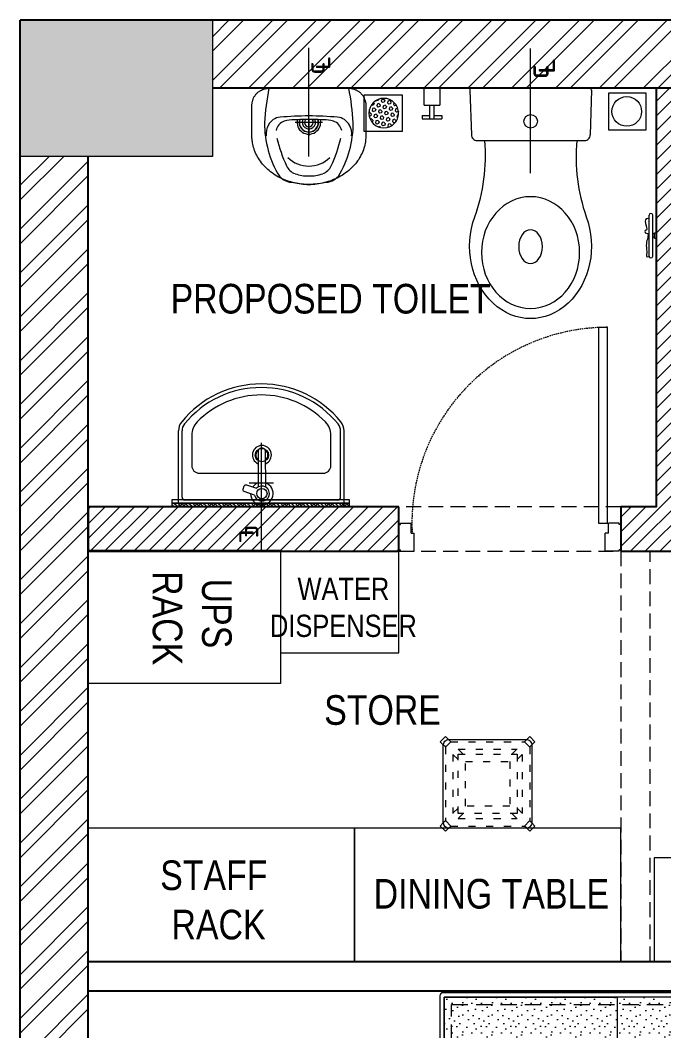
# Model space of a CAD drawing. Header units: millimetres. Extents: x 1837572 to 1844415, y 34323 to 47013.
# Drawn here: x 1837572 to 1839748, y 43598 to 47013 of the extents above; entities that cross this region are included whole.
import ezdxf

# ---------------------------------------------------------------- set-up
doc = ezdxf.new("R2010")
doc.units = ezdxf.units.MM
doc.header["$LTSCALE"] = 40
for name, pattern in [('a_p6_plan_L18$0$HIDDEN', [0.375, 0.25, -0.125]), ('ACAD_ISO03W100', [30, 12, -18]), ('CENTER', [2, 1.25, -0.25, 0.25, -0.25]), ('DOT2', [0.125, 0, -0.125]), ('HIDDEN', [9.525, 6.35, -3.175]), ('HIDDEN2', [0.1875, 0.125, -0.0625])]:
    doc.linetypes.add(name, pattern=pattern)
for name, color, linetype, lineweight in [('A-COL', 243, 'Continuous', 9), ('centerline-toilets', 2, 'CENTER', 13), ('column hatch', 5, 'Continuous', 0), ('ele', 252, 'Continuous', 13), ('Fhitting', 152, 'Continuous', 30), ('LENS-CURTAIN', 5, 'a_p6_plan_L18$0$HIDDEN', 9), ('LENS-DIM', 252, 'Continuous', 5), ('LENS-DOOR', 34, 'Continuous', 20), ('LENS-HATCH', 251, 'Continuous', 5), ('LENS-PARTITION', 21, 'Continuous', 25), ('LENS-TEXT', 31, 'Continuous', 5), ('LK-FF&E FLOOR', 1, 'Continuous', 9), ('LK-FF&E WALL', 1, 'Continuous', 9), ('LN-ELEVATION-1', 81, 'Continuous', 13), ('LN-ELEVATION-2', 103, 'Continuous', 20), ('LN-ELEVATION-3', 125, 'a_p6_plan_L18$0$HIDDEN', 18), ('LN-ELEVATION-5', 167, 'Continuous', 5), ('LN-HATCH', 251, 'Continuous', 0), ('Mirror', 150, 'Continuous', 20), ('Panelling', 65, 'Continuous', 18), ('PARTITION', 22, 'Continuous', 30), ('Toilet', 5, 'Continuous', 9)]:
    doc.layers.add(name, color=color, linetype=linetype, lineweight=lineweight)
doc.layers.add('A-WALL', color=1, linetype='Continuous')
doc.styles.add('LK TXT', font='Gill Sans MT Condensed Regular.ttf')
doc.styles.get("Standard").update_dxf_attribs({"font": 'Gill Sans MT Condensed Regular.ttf', "height": 100})

# ---------------------------------------------------------------- blocks, each defined once
blk = doc.blocks.new('Stool')
at = {"layer": 'LN-ELEVATION-1', "ltscale": 0.5}
blk.add_lwpolyline([(-130, 300), (130, 300, -0.414214), (150, 280), (150, 20, -0.414214), (130, 0), (-130, 0, -0.414214), (-150, 20), (-150, 280, -0.414214)], format="xyb", close=True, dxfattribs=at)
at = {"layer": 'LN-ELEVATION-3', "linetype": 'ACAD_ISO03W100', "ltscale": 0.05}
for p, q in [((-100, 232.3), (-142.4, 274.7)), ((-142.4, 274.7), (-142.4, 25.3)), ((-82.3, 250), (-124.7, 292.4)), ((-124.7, 292.4), (124.7, 292.4)), ((82.3, 250), (124.7, 292.4)), ((100, 232.3), (142.4, 274.7)), ((142.4, 274.7), (142.4, 25.3)), ((-117.4, 249.7), (-117.4, 50.3)), ((-99.7, 267.4), (99.7, 267.4)), ((117.4, 249.7), (117.4, 50.3)), ((-100, 67.7), (-142.4, 25.3)), ((-82.3, 50), (-124.7, 7.6)), ((82.3, 50), (124.7, 7.6)), ((100, 67.7), (142.4, 25.3)), ((-124.7, 7.6), (124.7, 7.6)), ((-99.7, 32.6), (99.7, 32.6))]:
    blk.add_line(p, q, dxfattribs=at)
for points in [[(-132.2, 299.9), (-124.7, 292.4), (-142.4, 274.7), (-149.9, 282.2)], [(132.2, 299.9), (124.7, 292.4), (142.4, 274.7), (149.9, 282.2)], [(-132.2, 0.1), (-124.7, 7.6), (-142.4, 25.3), (-149.9, 17.8)], [(132.2, 0.1), (124.7, 7.6), (142.4, 25.3), (149.9, 17.8)]]:
    blk.add_lwpolyline(points, dxfattribs=at)
for points in [[(-100, 250), (100, 250), (100, 50), (-100, 50)], [(-75, 225), (75, 225), (75, 75), (-75, 75)]]:
    blk.add_lwpolyline(points, close=True, dxfattribs=at)
at = {"layer": 'LN-ELEVATION-5', "ltscale": 0.5}
for points in [[(-149.9, 282.2), (-160.1, 292.4), (-142.4, 310.1), (-132.2, 299.9)], [(149.9, 282.2), (160.1, 292.4), (142.4, 310.1), (132.2, 299.9)], [(-149.9, 17.8), (-160.1, 7.6), (-142.4, -10.1), (-132.2, 0.1)], [(149.9, 17.8), (160.1, 7.6), (142.4, -10.1), (132.2, 0.1)]]:
    blk.add_lwpolyline(points, dxfattribs=at)
blk = doc.blocks.new('DLF-RSP-AR-CD-DWG-4DT-3113$0$X-TYPICAL TOILET UPPER FLOORS - 02$0$urinals')
at = {"layer": 'Toilet'}
for p, q in [((0, -15.6), (0, 8.3)), ((-46.1, -115), (46.1, -115)), ((0, -105.4), (0, -161.1))]:
    blk.add_line(p, q, dxfattribs=at)
blk.add_lwpolyline([(135, 0), (-135, 0, 0.036949), (-150, -116.2, 0.138094), (-99.8, -297.1, 0.221721), (-52, -317.9, 0.062656), (0, -325, 0.062656), (52, -317.9, 0.221721), (99.8, -297.1, 0.138094), (150, -116.2, 0.036949)], format="xyb", close=True, dxfattribs=at)
for centre, radius, start, end in [((-94.3, -144.9), 47.1, 93.3708, 154.4824), ((3.2, -1238.2), 1144.7, 90.1625, 95.0265), ((-3.2, -1238.2), 1144.7, 84.9735, 89.8375), ((94.3, -144.9), 47.1, 25.5176, 86.6292), ((-91, -152.7), 53.8, 148.4868, 188.6401), ((-71.4, -149.9), 40.2, 106.7016, 169.725), ((-50.5, -225.3), 118.5, 89.5454, 105.8857), ((-0.1, -996.2), 890.8, 89.9918, 93.182), ((0, -115), 40, 167.428, 12.572), ((0, -115), 33, 164.1814, 15.8186), ((0, -115), 32, 163.6049, 16.3951), ((0, -115), 22.6, 155.6653, 24.3347), ((0, -115), 14.7, 139.9109, 40.0891), ((0.1, -996.2), 890.8, 86.818, 90.0082), ((50.5, -225.3), 118.5, 74.1143, 90.4546), ((71.4, -149.9), 40.2, 10.275, 73.2984), ((91, -152.7), 53.8, 351.3599, 31.5132), ((413.9, -38.4), 538.2, 193.994, 204.5632), ((-413.9, -38.4), 538.2, 335.4368, 346.006), ((-1.6, -165.3), 97.6, 225, 270.9552), ((1.6, -165.3), 97.6, 269.0448, 315), ((-30.1, -241.3), 50, 204.5632, 250.4606), ((30.1, -241.3), 50, 289.5394, 335.4368), ((-1.5, -160.9), 135.4, 250.4606, 270.6492), ((1.5, -160.9), 135.4, 269.3508, 289.5394)]:
    blk.add_arc(centre, radius, start, end, dxfattribs=at)
blk.add_open_spline([(135, 0), (105.3, 0), (75.7, 0), (-13.3, 0), (-72.7, 0), (-132.7, 0), (-133.4, 0), (-134.3, 0), (-134.5, 0), (-134.7, 0), (-134.9, 0), (-135, 0), (-135, 0), (-135, 0), (-135, 0), (-135, 0), (-135, 0), (-135.1, 0), (-135.1, 0), (-135.2, 0), (-135.2, 0), (-135.3, 0), (-135.4, 0), (-135.7, 0), (-135.8, 0), (-136.4, 0), (-136.7, 0), (-137.7, -0.1), (-138.4, -0.1), (-140.5, -0.2), (-141.9, -0.4), (-146.2, -1), (-149, -1.7), (-154.8, -3.4), (-157.6, -4.5), (-163.1, -7.3), (-165.8, -8.9), (-171, -12.5), (-173.4, -14.6), (-177.9, -19.1), (-180, -21.5), (-183.6, -26.7), (-185.2, -29.4), (-188, -34.9), (-189.1, -37.8), (-190.8, -43.5), (-191.5, -46.3), (-192, -49.8), (-192.1, -50.5), (-192.3, -52.5), (-192.4, -53.8), (-192.5, -55.7), (-192.5, -56.2), (-192.5, -56.9), (-192.5, -57), (-192.5, -57.2), (-192.5, -57.3), (-192.5, -57.4), (-192.5, -57.4), (-192.5, -57.5), (-192.5, -57.5), (-192.5, -57.5), (-192.5, -57.6), (-192.5, -57.7), (-192.5, -57.8), (-192.5, -57.9), (-192.5, -58.1), (-192.5, -58.4), (-192.5, -58.6), (-192.5, -59.3), (-192.5, -59.7), (-192.5, -61), (-192.5, -61.9), (-192.5, -64.6), (-192.5, -66.4), (-192.5, -71.7), (-192.5, -75.2), (-192.5, -85.8), (-192.5, -92.9), (-192.5, -114.2), (-192.5, -128.4), (-192.5, -146.1), (-192.5, -144.6), (-192.5, -149.2), (-192.5, -150.3), (-192.5, -153.7), (-192.5, -156), (-192.5, -158.5), (-192.5, -158.8), (-192.5, -159.2), (-192.5, -159.4), (-192.5, -159.7), (-192.5, -159.8), (-192.5, -159.9), (-192.5, -160), (-192.5, -160), (-192.5, -160), (-192.5, -160.1), (-192.5, -160.1), (-192.5, -160.2), (-192.5, -160.3), (-192.5, -160.5), (-192.5, -160.6), (-192.5, -161), (-192.5, -161.2), (-192.5, -161.9), (-192.5, -162.4), (-192.4, -163.9), (-192.4, -164.9), (-192.3, -167.8), (-192.2, -169.8), (-191.7, -175.8), (-191.2, -179.9), (-189.3, -190.9), (-187.5, -198), (-182.8, -212.2), (-179.9, -219.2), (-172.8, -233.1), (-168.7, -239.9), (-159.3, -253), (-154, -259.4), (-142.4, -271.4), (-136, -277), (-122.6, -287.5), (-115.4, -292.3), (-100.5, -300.9), (-92.8, -304.8), (-76.9, -311.5), (-68.8, -314.3), (-52.5, -318.9), (-44.4, -320.7), (-28.1, -323.4), (-20, -324.2), (-9.4, -324.8), (-6.7, -324.9), (-2.5, -325), (-1, -325), (2, -325), (3.6, -325), (8.2, -324.9), (11.3, -324.7), (20.7, -324.1), (27, -323.5), (41.8, -321.2), (50.2, -319.5), (67, -314.9), (75.4, -312), (91.8, -305.3), (99.8, -301.4), (115.1, -292.5), (122.5, -287.5), (136.4, -276.8), (142.9, -270.9), (154.7, -258.5), (160.1, -252), (169.7, -238.4), (173.8, -231.3), (180.9, -217), (183.8, -209.7), (188.3, -195.1), (189.9, -187.8), (191.2, -179.3), (191.4, -178), (191.8, -174.1), (192.1, -171.5), (192.3, -167.9), (192.3, -166.9), (192.5, -164), (192.5, -162), (192.5, -160), (192.5, -159.9), (192.5, -159.8), (192.5, -159.7), (192.5, -159.5), (192.5, -159.4), (192.5, -159), (192.5, -158.8), (192.5, -158), (192.5, -157.5), (192.5, -155.9), (192.5, -154.9), (192.5, -151.8), (192.5, -149.7), (192.5, -143.5), (192.5, -144.3), (192.5, -131.9), (192.5, -123.6), (192.5, -98.8), (192.5, -82.2), (192.5, -64.8), (192.5, -64), (192.5, -61.5), (192.5, -59.9), (192.5, -58), (192.5, -57.8), (192.5, -57.5), (192.5, -57.5), (192.5, -57.4), (192.5, -57.4), (192.5, -57.4), (192.5, -57.3), (192.5, -57.2), (192.5, -57.2), (192.5, -57), (192.5, -56.8), (192.5, -56.4), (192.5, -56.1), (192.5, -55.3), (192.4, -54.7), (192.3, -53), (192.2, -51.9), (191.8, -48.4), (191.4, -46), (190, -40.4), (188.9, -37.2), (186.1, -30.8), (184.3, -27.7), (180.2, -21.8), (177.9, -19.1), (172.8, -14), (170, -11.7), (164, -7.7), (160.9, -6.1), (154.5, -3.3), (151.3, -2.3), (144.8, -0.7), (141.6, -0.3), (137.3, 0), (136.1, 0), (135, 0)], degree=3, knots=[0, 0, 0, 0, 0.329607, 0.329607, 0.988822, 0.988822, 0.996691, 0.996691, 0.998638, 0.998638, 0.99992, 0.99992, 1.000227, 1.000227, 1.000534, 1.000534, 1.001148, 1.001148, 1.002375, 1.002375, 1.00483, 1.00483, 1.009739, 1.009739, 1.019558, 1.019558, 1.039196, 1.039196, 1.078472, 1.078472, 1.157024, 1.157024, 1.314128, 1.314128, 1.471232, 1.471232, 1.628335, 1.628335, 1.785439, 1.785439, 1.942543, 1.942543, 2.099647, 2.099647, 2.256751, 2.256751, 2.413855, 2.413855, 2.450944, 2.450944, 2.525122, 2.525122, 2.556641, 2.556641, 2.563699, 2.563699, 2.567479, 2.567479, 2.57001, 2.57001, 2.570783, 2.570783, 2.572328, 2.572328, 2.573873, 2.573873, 2.576964, 2.576964, 2.583145, 2.583145, 2.595507, 2.595507, 2.620232, 2.620232, 2.669681, 2.669681, 2.76858, 2.76858, 2.966376, 2.966376, 3.36197, 3.36197, 3.45996, 3.45996, 3.491387, 3.491387, 3.554241, 3.554241, 3.562213, 3.562213, 3.566829, 3.566829, 3.570018, 3.570018, 3.570684, 3.570684, 3.571294, 3.571294, 3.571904, 3.571904, 3.573124, 3.573124, 3.575564, 3.575564, 3.580444, 3.580444, 3.590203, 3.590203, 3.609723, 3.609723, 3.648762, 3.648762, 3.72684, 3.72684, 3.861362, 3.861362, 3.995884, 3.995884, 4.130406, 4.130406, 4.264928, 4.264928, 4.39945, 4.39945, 4.533972, 4.533972, 4.668494, 4.668494, 4.803016, 4.803016, 4.937539, 4.937539, 5.072061, 5.072061, 5.118026, 5.118026, 5.144558, 5.144558, 5.17109, 5.17109, 5.224154, 5.224154, 5.330281, 5.330281, 5.468863, 5.468863, 5.607445, 5.607445, 5.746027, 5.746027, 5.884609, 5.884609, 6.023191, 6.023191, 6.161773, 6.161773, 6.300355, 6.300355, 6.438937, 6.438937, 6.577519, 6.577519, 6.602876, 6.602876, 6.653589, 6.653589, 6.673028, 6.673028, 6.711906, 6.711906, 6.713712, 6.713712, 6.715518, 6.715518, 6.719129, 6.719129, 6.726351, 6.726351, 6.740796, 6.740796, 6.769686, 6.769686, 6.827466, 6.827466, 6.943027, 6.943027, 7.174147, 7.174147, 7.636387, 7.636387, 7.659394, 7.659394, 7.705407, 7.705407, 7.71212, 7.71212, 7.713128, 7.713128, 7.714137, 7.714137, 7.716153, 7.716153, 7.720185, 7.720185, 7.728249, 7.728249, 7.744378, 7.744378, 7.776636, 7.776636, 7.841152, 7.841152, 7.970184, 7.970184, 8.14844, 8.14844, 8.326696, 8.326696, 8.504953, 8.504953, 8.683209, 8.683209, 8.861465, 8.861465, 9.039722, 9.039722, 9.217978, 9.217978, 9.283185, 9.283185, 9.283185, 9.283185], dxfattribs=at)
blk = doc.blocks.new('jALI')
at = {"layer": 'Toilet', "ltscale": 5}
h = blk.add_hatch(dxfattribs=at)
h.set_pattern_fill('HEX', color=256, scale=50, angle=135, double=1)
h.set_pattern_definition([(135, (-344825.863, 460708.187), (-7.65465545, -7.65465545), [6.25, -12.5]), (255, (-344825.863, 460708.187), (10.4564538, -2.80179835), [6.25, -12.5]), (195, (-344830.282, 460712.606), (2.80179835, -10.4564538), [6.25, -12.5])])
edge = h.paths.add_edge_path()
edge.add_arc((-393187.5, 163647.6), 50, -90, 270)
blk.add_lwpolyline([(-393249.5, 163581.9), (-393125.5, 163581.9), (-393125.5, 163709.4), (-393249.5, 163709.4)], close=True, dxfattribs=at)
blk.add_circle((-393187.5, 163647.6), 50, dxfattribs=at)
blk = doc.blocks.new('Urinal')
at = {"layer": 'centerline-toilets', "linetype": 'HIDDEN', "ltscale": 10}
blk.add_line((0, 230.9), (0, -137), dxfattribs=at)
at = {"layer": 'Fhitting', "lineweight": 0, "ltscale": 0.5, "rotation": 180}
blk.add_blockref('DLF-RSP-AR-CD-DWG-4DT-3113$0$X-TYPICAL TOILET UPPER FLOORS - 02$0$urinals', (0, 0), dxfattribs=at)
at = {"layer": 'Fhitting', "lineweight": 0, "ltscale": 0.5, "xscale": -1, "rotation": 90}
blk.add_blockref('jALI', (163394.4, -393103.5), dxfattribs=at)
at = {"layer": 'centerline-toilets', "linetype": 'DOT2', "insert": (-31.4, -69), "char_height": 75, "width": 495.827, "attachment_point": 5, "rotation": 270}
blk.add_mtext('{\\fISOCPEUR|b0|i0|c0|p34;℄}', dxfattribs=at)
blk = doc.blocks.new('WC')
at = {"layer": 'centerline-toilets', "linetype": 'HIDDEN', "ltscale": 10}
blk.add_line((0, 286.3), (0, -134.7), dxfattribs=at)
at = {"layer": 'Toilet'}
for p, q in [((-412.8, 566.9), (-412.8, 428.9)), ((-400.8, 566.9), (-400.8, 428.9)), ((-418.8, 506.9), (-424.8, 506.9)), ((-424.8, 506.9), (-424.8, 488.9)), ((-418.8, 488.9), (-424.8, 488.9)), ((-418.8, 506.9), (-418.8, 488.9)), ((-418.8, 503.9), (-412.8, 503.9)), ((-418.8, 491.9), (-412.8, 491.9)), ((180.6, 176.8), (-182.6, 176.8)), ((-205.8, 5.9), (-201.7, 157.2)), ((205.8, 5.9), (199.8, 157.2)), ((-200.1, 0), (200.1, 0))]:
    blk.add_line(p, q, dxfattribs=at)
at = {"layer": 'Toilet', "ltscale": 100}
for p, q in [((366.1, 103), (300.3, 103)), ((300.3, 91.5), (300.3, 103)), ((326.3, 103), (326.3, 57.2)), ((340.1, 103), (340.1, 57.2)), ((366.1, 91.5), (366.1, 103)), ((326.3, 91.5), (300.3, 91.5)), ((366.1, 91.5), (340.1, 91.5)), ((307.2, 0), (307.2, 57.2)), ((359.2, 57.2), (307.2, 57.2)), ((359.2, 57.2), (359.2, 0)), ((359.2, 0), (307.2, 0))]:
    blk.add_line(p, q, dxfattribs=at)
at = {"layer": 'Toilet'}
blk.add_circle((-0.3, 111.6), 22.9, dxfattribs=at)
for centre, radius, start, end in [((-406.8, 566.9), 6, 0, 180), ((-406.8, 428.9), 6, 180, 0), ((-776.4, 231.1), 622.3, 354.997, 19.0619), ((776, 226.4), 623.4, 160.5196, 184.5617), ((-182.4, 157.5), 19.3, 90.3509, 180.8981), ((180.5, 157.5), 19.3, 359.1019, 89.6491), ((-200.1, 5.7), 5.72, 177.9546, 270), ((200.1, 5.7), 5.72, 270, 2.0454)]:
    blk.add_arc(centre, radius, start, end, dxfattribs=at)
at = {"layer": 'Toilet', "extrusion": (0, 0, -1)}
for centre, major_axis, ratio, start_param, end_param in [((0, 533.5), (0, -244.6), 0.842028, 7.436326, 11.41323), ((0, 535.1), (0, -57.2), 0.7, 1.570796326794896, 7.853981633974482)]:
    blk.add_ellipse(centre, major_axis=major_axis, ratio=ratio, start_param=start_param, end_param=end_param, dxfattribs=at)
blk.add_ellipse((0, 555), major_axis=(0, -188.8), ratio=0.878788, dxfattribs=at)
at = {"layer": 'Toilet'}
blk.add_open_spline([(-400.8, 441), (-397.1, 440.5), (-384.3, 439), (-389, 459.3), (-395.6, 479.8), (-385.6, 478), (-385.9, 491.3), (-402.7, 487.2), (-384.8, 532.1), (-395.5, 546.6), (-390.9, 570.2), (-397.2, 568.8), (-400.8, 568)], degree=3, knots=[0, 0, 0, 0, 9.744972, 33.823887, 47.583551, 49.497915, 60.560502, 63.822284, 93.508019, 135.756925, 141.904352, 150.301906, 150.301906, 150.301906, 150.301906], dxfattribs=at)
at = {"layer": 'Fhitting', "lineweight": 0, "ltscale": 0.5, "rotation": 270}
blk.add_blockref('jALI', (-163972.9, -393109.2), dxfattribs=at)
at = {"layer": 'centerline-toilets', "linetype": 'DOT2', "insert": (-35.9, -56.9), "char_height": 85.827, "width": 567.402, "attachment_point": 5, "rotation": 270}
blk.add_mtext('{\\fISOCPEUR|b0|i0|c0|p34;℄}', dxfattribs=at)
blk = doc.blocks.new('Wash Basin')
at = {"layer": 'PARTITION', "lineweight": 9}
h = blk.add_hatch(dxfattribs=at)
h.set_pattern_fill('ANSI38', color=256, scale=70, angle=990, style=0, double=1)
h.set_pattern_definition([(315, (-62.738, -33.325), (6.18718, 6.18718), []), (45, (-62.738, -33.325), (6.18718, 18.56155), [21.875, -13.125])])
h.paths.add_polyline_path([(302.1, -22), (-298.1, -22), (-298.1, -34), (302.1, -34)])
at = {"layer": 'centerline-toilets', "linetype": 'HIDDEN', "ltscale": 10}
blk.add_line((0, -238.1), (0, 129.8), dxfattribs=at)
at = {"layer": 'Mirror', "ltscale": 0.5}
blk.add_lwpolyline([(-298.1, -34), (-298.1, -46), (302.1, -46), (302.1, -34)], close=True, dxfattribs=at)
at = {"layer": 'Panelling', "lineweight": 9}
blk.add_lwpolyline([(-298.1, -22), (-298.1, -34), (302.1, -34), (302.1, -22)], close=True, dxfattribs=at)
at = {"layer": 'Toilet', "ltscale": 100}
for p, q in [((-280, -32), (-280, -278.3)), ((-270, -22), (270, -22)), ((280, -32), (280, -278.3)), ((-268, -55), (-268, -278.3)), ((-258, -45), (258, -45)), ((268, -55), (268, -278.3)), ((-14.8, -88.6), (-14.6, -207.9)), ((11, -207.9), (10.8, -88.6))]:
    blk.add_line(p, q, dxfattribs=at)
blk.add_lwpolyline([(23.1, -61.6), (57.7, -73.5, -0.414214), (61.4, -81.2), (57.5, -92.5, -0.414214), (49.9, -96.2), (16.1, -84.6)], format="xyb", dxfattribs=at)
blk.add_lwpolyline([(-235, -264, 0.191896), (-217.2, -308.7, 0.420236), (217.2, -308.7, 0.191896), (235, -264), (235, -160.5, 0.414214), (210, -135.5), (-210, -135.5, 0.414214), (-235, -160.5)], format="xyb", close=True, dxfattribs=at)
blk.add_lwpolyline([(40.7, -103.2), (-41.1, -103.2)], dxfattribs=at)
for centre, radius in [((-2, -66.5), 17.5), ((-2, -196.8), 22.5)]:
    blk.add_circle(centre, radius, dxfattribs=at)
for centre, radius, start, end in [((-270, -32), 10, 90, 180), ((270, -32), 10, 0, 90), ((-258, -55), 10, 90, 180), ((258, -55), 10, 0, 90), ((-2, -197.1), 32.1, 113.0898, 66.246), ((-2, -196.8), 20.5, 128.0403, 237.2899), ((-2, -196.8), 20.5, 304.4733, 50.7332), ((-230, -278.3), 50, 180, 218.4461), ((-230, -278.3), 38, 180, 218.4461), ((0, -89.3), 335.7, 219.313, 320.687), ((230, -278.3), 38, 321.5539, 0), ((230, -278.3), 50, 321.5539, 0), ((0, -89.3), 347.7, 219.2826, 320.7174)]:
    blk.add_arc(centre, radius, start, end, dxfattribs=at)
for centre, major_axis, start_param, end_param in [((-2, -66.5), (0, 38.3), 4.720493, 9.081982), ((-2, -66.5), (-0.2, -25.6), 1.769108, 7.074098), ((-2, -66.5), (0, 38.3), 3.484555, 4.083576), ((-1.8, -207.9), (-9.04, 9.04), 0.785398, 3.926991)]:
    blk.add_ellipse(centre, major_axis=major_axis, ratio=1, start_param=start_param, end_param=end_param, dxfattribs=at)
at = {"layer": 'centerline-toilets', "linetype": 'DOT2', "insert": (33.3, 61.8), "char_height": 75, "width": 495.827, "attachment_point": 5, "rotation": 90}
blk.add_mtext('{\\fISOCPEUR|b0|i0|c0|p34;℄}', dxfattribs=at)
blk = doc.blocks.new('*U49')
at = {"layer": 'LENS-DOOR'}
for p, q in [((547491.5, 1778573.8), (547491.5, 1779235.3)), ((547522.8, 1779235.3), (547491.5, 1779235.3)), ((547522.8, 1779235.3), (547522.8, 1778573.8)), ((547447.3, 1778568.6), (547452.5, 1778568.6)), ((547447.3, 1778484.1), (547447.3, 1778568.6)), ((547452.5, 1778573.8), (547488.9, 1778573.8)), ((547452.5, 1778568.6), (547452.5, 1778573.8)), ((547488.9, 1778539.9), (547488.9, 1778573.8)), ((547522.8, 1778573.8), (547491.5, 1778573.8)), ((548192.1, 1778573.8), (548155.6, 1778573.8)), ((548155.6, 1778539.9), (548155.6, 1778573.8)), ((548192.1, 1778568.6), (548192.1, 1778573.8)), ((548197.3, 1778568.6), (548192.1, 1778568.6)), ((548197.3, 1778484.1), (548197.3, 1778568.6)), ((547488.9, 1778539.9), (547499.3, 1778539.9)), ((547499.3, 1778478.9), (547499.3, 1778539.9)), ((548145.2, 1778478.9), (548145.2, 1778539.9)), ((548155.6, 1778539.9), (548145.2, 1778539.9)), ((547447.3, 1778484.1), (547452.5, 1778484.1)), ((547452.5, 1778478.9), (547452.5, 1778484.1)), ((547452.5, 1778478.9), (547499.3, 1778478.9)), ((548192.1, 1778478.9), (548145.2, 1778478.9)), ((548192.1, 1778478.9), (548192.1, 1778484.1)), ((548197.3, 1778484.1), (548192.1, 1778484.1))]:
    blk.add_line(p, q, dxfattribs=at)
at = {"layer": 'LENS-DOOR', "color": 7, "linetype": 'HIDDEN2', "extrusion": (0, 0, -1)}
blk.add_ellipse((547491.5, 1778573.8), major_axis=(661.5, 0), ratio=1, start_param=-1.570791, end_param=0.051209, dxfattribs=at)
blk = doc.blocks.new('A$Cc8bc48d2')
at = {"layer": 'column hatch'}
h = blk.add_hatch(color=8, dxfattribs=at)
h.dxf.hatch_style = 1
h.paths.add_polyline_path([(-1586.1, -3694.7), (-1840.1, -3694.7), (-1840.1, -4213.7), (-1586.1, -4213.7)])
h.paths.add_polyline_path([(723.9, -24.7), (444.9, -24.7), (444.9, -303.7), (723.9, -303.7)])
h.paths.add_polyline_path([(622.9, 3973.3), (317.9, 3973.3), (317.9, 3668.3), (622.9, 3668.3)])
h.paths.add_polyline_path([(555.9, 7876.3), (289.9, 7876.3), (289.9, 7532.3), (555.9, 7532.3)])
h.paths.add_polyline_path([(-2269.1, 7876.3), (-2919.1, 7876.3), (-2919.1, 7416.3), (-2269.1, 7416.3)])
at = {"layer": 'LN-HATCH'}
h = blk.add_hatch(dxfattribs=at)
h.set_pattern_fill('ANSI32', color=256, scale=11, angle=180)
h.set_pattern_definition([(225, (-4564555.72, -36239.94), (74.087113, -74.087113), []), (225, (-4564605.11, -36239.94), (74.087113, -74.087113), [])])
h.paths.add_polyline_path([(289.9, 7876.3), (-2269.1, 7876.3), (-2269.1, 7646.3), (289.9, 7646.3)])
h.paths.add_polyline_path([(3923.9, 7876.3), (555.9, 7876.3), (555.9, 7646.3), (3673.9, 7646.3), (3673.9, -3944.7), (3723.9, -3944.7), (3723.9, -4213.7), (3923.9, -4213.7)])
h.paths.add_polyline_path([(-2689.1, 7416.3), (-2919.1, 7416.3), (-2919.1, -4213.7), (-2689.1, -4213.7)])
h = blk.add_hatch(dxfattribs=at)
h.set_pattern_fill('ANSI31', color=256, scale=11, angle=180)
h.set_pattern_definition([(225, (-4564410.937, -36481.008), (24.69570433, -24.69570433), [])])
h.paths.add_polyline_path([(-1639.1, 6232.3), (-2689.1, 6232.3), (-2689.1, 6082.3), (-1639.1, 6082.3)])
h.paths.add_polyline_path([(-889.1, 6082.3), (-619.1, 6082.3), (-619.1, 7646.3), (-769.1, 7646.3), (-769.1, 6232.3), (-889.1, 6232.3)])
at = {"layer": 'A-COL'}
for p, q in [((-2269.1, 7876.3), (-2919.1, 7876.3)), ((-2919.1, 7876.3), (-2919.1, 7416.3)), ((-2269.1, 7876.3), (-2269.1, 7416.3)), ((-2269.1, 7416.3), (-2919.1, 7416.3))]:
    blk.add_line(p, q, dxfattribs=at)
at = {"layer": 'A-WALL'}
for p, q in [((3923.9, 7876.3), (-2919.1, 7876.3)), ((-2919.1, -4213.7), (-2919.1, 7876.3)), ((289.9, 7646.3), (-2269.1, 7646.3)), ((-2689.1, -4213.7), (-2689.1, 7416.3))]:
    blk.add_line(p, q, dxfattribs=at)
for points in [[(-889.1, 6082.3), (-619.1, 6082.3), (-619.1, 7646.3), (-769.1, 7646.3), (-769.1, 6232.3), (-889.1, 6232.3)], [(-1639.1, 6232.3), (-2689.1, 6232.3), (-2689.1, 6082.3), (-1639.1, 6082.3)]]:
    blk.add_lwpolyline(points, close=True, dxfattribs=at)
at = {"layer": 'LENS-CURTAIN', "ltscale": 5}
blk.add_lwpolyline([(-1639.1, 6082.3), (-889.1, 6082.3), (-889.1, 6232.3), (-1639.1, 6232.3)], close=True, dxfattribs=at)
at = {"layer": 'ele', "color": 0, "lineweight": -2, "rotation": 180}
for name, p in [('Urinal', (-1943.3, 7646.3)), ('WC', (-1193.9, 7646.3)), ('Wash Basin', (-2104.1, 6210.3))]:
    blk.add_blockref(name, p, dxfattribs=at)
at = {"layer": 'LENS-DOOR', "xscale": -1}
blk.add_blockref('*U49', (546558.1, -1772396.6), dxfattribs=at)
blk = doc.blocks.new('2 seater bench')
at = {"layer": 'LENS-HATCH', "lineweight": 0}
h = blk.add_hatch(dxfattribs=at)
h.set_pattern_fill('STIP1', color=177, scale=100, angle=270, pattern_type=2)
h.set_pattern_definition([(270, (6617251.08, -170421.61), (100, -2e-13), [0, -100]), (270, (6617235.08, -170433.61), (100, -2e-13), [0, -100]), (270, (6617211.08, -170428.61), (100, -2e-13), [0, -100]), (270, (6617188.08, -170463.61), (100, -2e-13), [0, -100]), (270, (6617224.08, -170460.61), (100, -2e-13), [0, -100]), (270, (6617248.08, -170487.61), (100, -2e-13), [0, -100]), (270, (6617255.08, -170452.61), (100, -2e-13), [0, -100]), (270, (6617214.08, -170494.61), (100, -2e-13), [0, -100]), (270, (6617182.08, -170489.61), (100, -2e-13), [0, -100]), (270, (6617167.08, -170415.61), (100, -2e-13), [0, -100]), (270, (6617187.08, -170433.61), (100, -2e-13), [0, -100]), (270, (6617168.08, -170447.61), (100, -2e-13), [0, -100]), (270, (6617232.08, -170508.61), (100, -2e-13), [0, -100]), (270, (6617207.08, -170476.61), (100, -2e-13), [0, -100]), (270, (6617240.08, -170468.61), (100, -2e-13), [0, -100]), (270, (6617231.08, -170485.61), (100, -2e-13), [0, -100]), (270, (6617204.08, -170449.61), (100, -2e-13), [0, -100]), (270, (6617258.08, -170477.61), (100, -2e-13), [0, -100]), (270, (6617199.08, -170508.61), (100, -2e-13), [0, -100]), (270, (6617169.08, -170505.61), (100, -2e-13), [0, -100])])
h.paths.add_polyline_path([(585, 210), (0, 210), (0, -210), (585, -210)])
h.paths.add_polyline_path([(0, 245), (0, -210)])
h.paths.add_polyline_path([(-585, 210), (0, 210), (0, -210), (-585, -210)])
at = {"layer": 'LN-ELEVATION-2', "ltscale": 0.5}
for points in [[(-585, 210), (0, 210), (0, -210), (-585, -210)], [(585, 210), (0, 210), (0, -210), (585, -210)]]:
    blk.add_lwpolyline(points, close=True, dxfattribs=at)
at = {"layer": 'LN-ELEVATION-5', "ltscale": 0.5}
blk.add_lwpolyline([(590, 225), (-590, 225, 0.414214), (-600, 215), (-600, -215, 0.414214), (-590, -225), (590, -225, 0.414214), (600, -215), (600, 215, 0.414214)], format="xyb", close=True, dxfattribs=at)
blk.add_lwpolyline([(585, 210), (-585, 210), (-585, -210), (585, -210)], close=True, dxfattribs=at)
at = {"layer": 'LN-ELEVATION-5', "linetype": 'HIDDEN2', "ltscale": 11}
blk.add_lwpolyline([(-560, 185), (560, 185), (560, -185), (-560, -185)], close=True, dxfattribs=at)

msp = doc.modelspace()

# ---------------------------------------------------------------- linework, layer by layer
at = {"layer": 'LENS-CURTAIN', "ltscale": 5}
msp.add_lwpolyline([(1839602.4, 45218.6), (1839602.4, 43832.6), (1839702.4, 43832.6), (1839702.4, 45218.6)], close=True, dxfattribs=at)
at = {"layer": 'LENS-PARTITION'}
msp.add_lwpolyline([(1841915.4, 43732.6), (1837802.4, 43732.6), (1837802.4, 43832.6), (1841915.4, 43832.6)], close=True, dxfattribs=at)
at = {"layer": 'LK-FF&E WALL'}
for points in [[(1838452.4, 44772.1), (1837802.4, 44772.1), (1837802.4, 45222.1), (1838452.4, 45222.1)], [(1838852.4, 44875.6), (1838852.4, 45218.6), (1838452.4, 45218.6), (1838452.4, 44875.6)], [(1837802.4, 43832.6), (1838702.4, 43832.6), (1838702.4, 44282.6), (1837802.4, 44282.6)], [(1838702.4, 43832.6), (1839602.4, 43832.6), (1839602.4, 44282.6), (1838702.4, 44282.6)], [(1839715.4, 43832.6), (1840615.4, 43832.6), (1840615.4, 44182.6), (1839715.4, 44182.6)]]:
    msp.add_lwpolyline(points, close=True, dxfattribs=at)

# ---------------------------------------------------------------- block references
at = {"layer": 'LENS-DIM'}
msp.add_blockref('A$Cc8bc48d2', (1840491.5, 39136.3), dxfattribs=at)
at = {"layer": 'LK-FF&E FLOOR'}
msp.add_blockref('2 seater bench', (1839590.9, 43501.9), dxfattribs=at)
at = {"layer": 'LK-FF&E WALL'}
msp.add_blockref('Stool', (1839152.4, 44282.6), dxfattribs=at)

# ---------------------------------------------------------------- texts
at = {"layer": 'LENS-TEXT', "color": 0, "linetype": 'Continuous', "ltscale": 3, "attachment_point": 5, "style": 'LK TXT'}
for s, width, gutter_width, insert, char_height in [('PROPOSED TOILET', 1062.369, 1, (1838621.9, 46071), 100), ('WATER \\PDISPENSER', 264.162, 0.75, (1838665, 45028.5), 75), ('STORE', 1062.369, 1, (1838797.3, 44681.4), 100), ('STAFF\\P RACK', 1099.487, 1, (1838227, 44039.8), 100), ('DINING TABLE', 783.964, 1, (1839165, 44060.6), 100)]:
    msp.add_mtext_dynamic_manual_height_columns(s, width=width, gutter_width=gutter_width, heights=[0], dxfattribs=dict(at, insert=insert, char_height=char_height))
at = {"layer": 'LENS-TEXT', "color": 0, "linetype": 'Continuous', "ltscale": 3, "insert": (1838153, 45008.3), "char_height": 100, "attachment_point": 5, "rotation": 270, "style": 'LK TXT'}
msp.add_mtext_dynamic_manual_height_columns('UPS\\P RACK', width=1099.487, gutter_width=1, heights=[0], dxfattribs=at)

doc.saveas('drawing.dxf')
